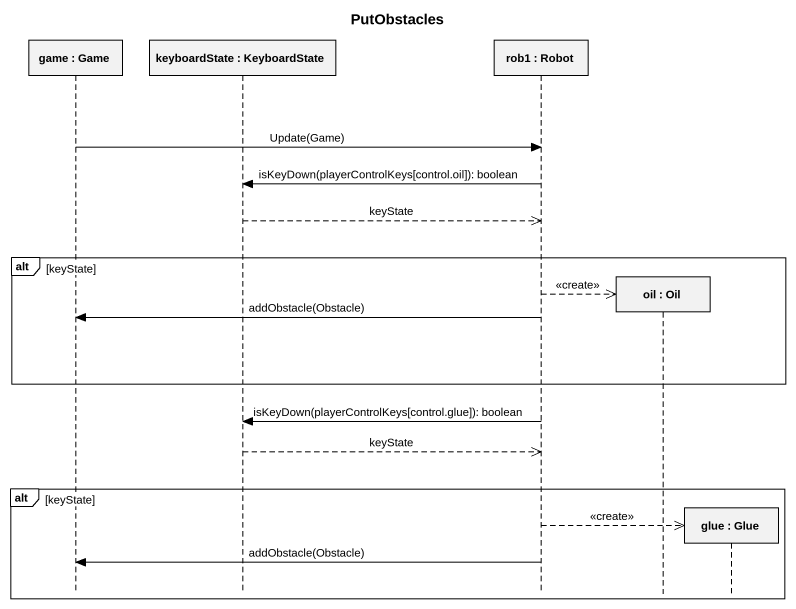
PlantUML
@startuml
title PutObstacles
hide footbox
participant "game : Game" as game
participant "keyboardState : KeyboardState" as keyboardState
participant "rob1 : Robot" as rob1
participant "oil : Oil" as oil
participant "glue : Glue" as glue

game -> rob1 : Update(Game)
rob1 -> keyboardState : isKeyDown(playerControlKeys[control.oil]): boolean
keyboardState -->> rob1 : keyState
alt keyState
  rob1 -->> oil ** : <<create>>
  rob1 -> game : addObstacle(Obstacle)
end
rob1 -> keyboardState : isKeyDown(playerControlKeys[control.glue]): boolean
keyboardState -->> rob1 : keyState
alt keyState
  rob1 -->> glue ** : <<create>>
  rob1 -> game : addObstacle(Obstacle)
end
@enduml
